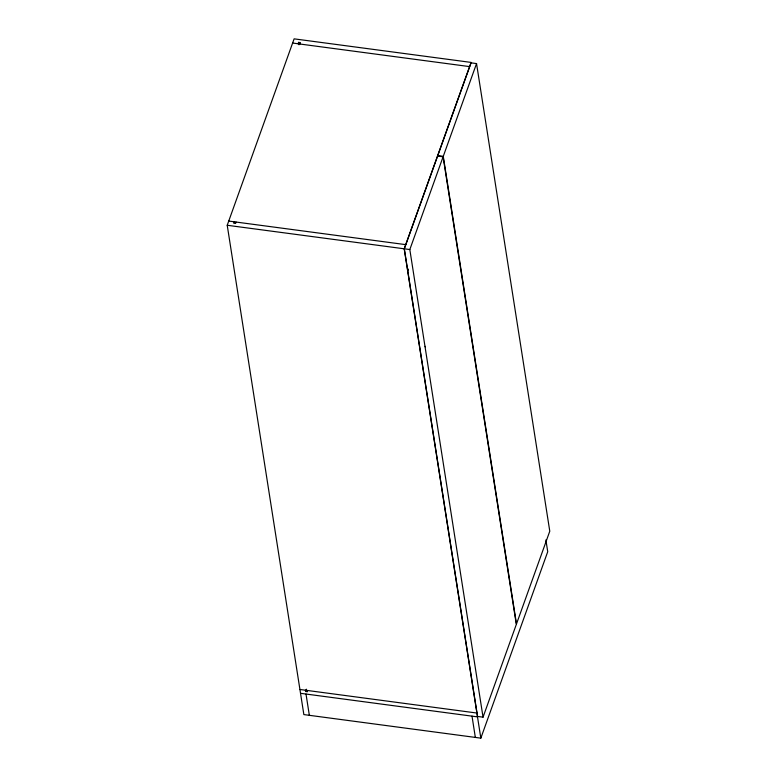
<?xml version="1.0" encoding="UTF-8"?>
<svg xmlns="http://www.w3.org/2000/svg" width="777" height="777" viewBox="0 0 777 777"><rect width="100%" height="100%" fill="white"/><g stroke="black" fill="none" stroke-linecap="round" stroke-linejoin="round"><path stroke-width="1.17" d="M227.224 225.272L294.124 38.85L471.105 62.413L404.205 248.834L480.837 738.15L303.856 714.587L227.224 225.272L409.819 249.543L483.041 717.161L477.554 716.433L404.322 248.815L437.606 156.07L443.094 156.799L516.326 624.417L483.041 717.161M234.227 221.804L233.722 223.203L235.557 223.446L236.053 222.047M298.106 43.774L298.611 42.376L300.446 42.618L299.941 44.017M409.819 249.543L443.094 156.799M443.269 156.332L476.544 63.588L471.056 62.859L437.772 155.604L443.269 156.332L516.491 623.95L549.776 531.206L476.544 63.588M307.245 690.462L307.449 691.734L305.614 691.491L306.429 689.218M480.837 738.15L547.727 551.728L545.881 539.908M292.618 43.046L469.599 66.608M228.729 221.076L405.711 244.638M299.922 689.481L476.903 713.043M300.524 693.307L477.505 716.88M408.071 268.92L408.411 270.037M425.174 346.319L425.252 346.824M472.008 716.141L475.339 737.422M298.611 42.376L298.99 44.775M305.419 690.209L305.614 691.491M306.012 694.046L309.343 715.316"/></g></svg>
